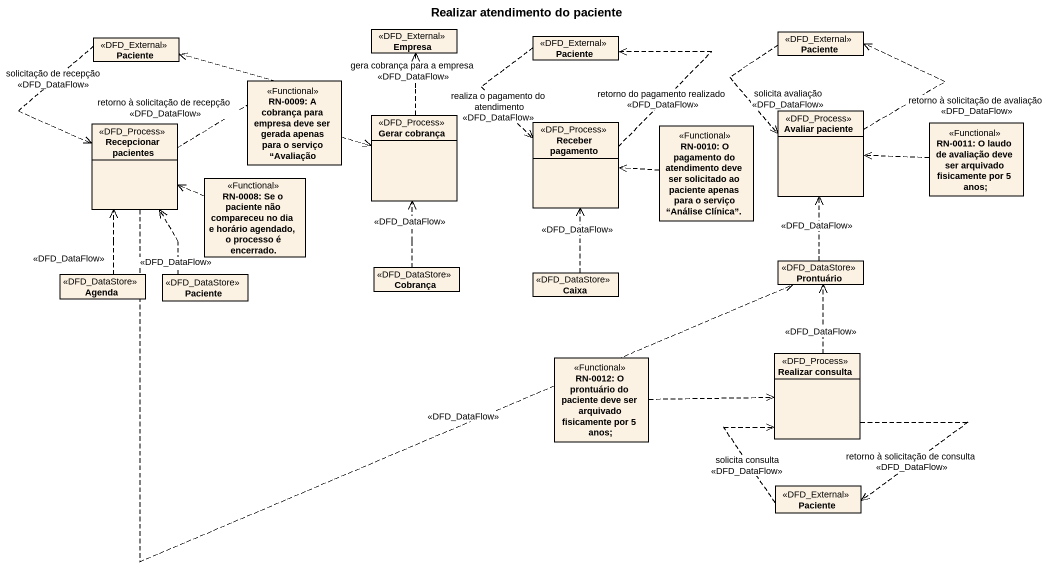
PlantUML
@startuml
title Realizar atendimento do paciente
hide circle
hide empty members
class Paciente <<DFD_External>>
class Empresa <<DFD_External>>
class "Paciente" as Paciente_2 <<DFD_External>>
class "Paciente" as Paciente_3 <<DFD_External>>
class "RN-0009: A cobrança para empresa deve ser gerada apenas para o serviço “Avaliação" as RN_0009_A_cobrança_para <<Functional>>
class "Gerar cobrança" as Gerar_cobrança <<DFD_Process>>
class "Avaliar paciente" as Avaliar_paciente <<DFD_Process>>
class "Recepcionar pacientes" as Recepcionar_pacientes <<DFD_Process>>
class "Receber pagamento" as Receber_pagamento <<DFD_Process>>
class "RN-0010: O pagamento do atendimento deve ser solicitado ao paciente apenas para o serviço “Análise Clínica”." as RN_0010_O_pagamento_do <<Functional>>
class "RN-0011: O laudo de avaliação deve ser arquivado fisicamente por 5 anos;" as RN_0011_O_laudo_de <<Functional>>
class "RN-0008: Se o paciente não compareceu no dia e horário agendado, o processo é encerrado." as RN_0008_Se_o_paciente_não <<Functional>>
class Agenda <<DFD_DataStore>>
class "Paciente" as Paciente_4 <<DFD_DataStore>>
class Cobrança <<DFD_DataStore>>
class Caixa <<DFD_DataStore>>
class Prontuário <<DFD_DataStore>>
class "RN-0012: O prontuário do paciente deve ser arquivado fisicamente por 5 anos;" as RN_0012_O_prontuário_do <<Functional>>
class "Realizar consulta" as Realizar_consulta <<DFD_Process>>
class "Paciente" as Paciente_5 <<DFD_External>>
Paciente ..> Recepcionar_pacientes : solicitação de recepção\n<<DFD_DataFlow>>
Paciente_2 ..> Receber_pagamento : realiza o pagamento do atendimento\n<<DFD_DataFlow>>
Paciente_3 ..> Avaliar_paciente : solicita avaliação\n<<DFD_DataFlow>>
RN_0009_A_cobrança_para .right.> Gerar_cobrança
Gerar_cobrança .up.> Empresa : gera cobrança para a empresa\n<<DFD_DataFlow>>
Avaliar_paciente .up.> Paciente_3 : retorno à solicitação de avaliação\n<<DFD_DataFlow>>
Recepcionar_pacientes .up.> Paciente : retorno à solicitação de recepção\n<<DFD_DataFlow>>
Recepcionar_pacientes .right.> Prontuário : <<DFD_DataFlow>>
Receber_pagamento .up.> Paciente_2 : retorno do pagamento realizado\n<<DFD_DataFlow>>
RN_0010_O_pagamento_do .left.> Receber_pagamento
RN_0011_O_laudo_de .left.> Avaliar_paciente
RN_0008_Se_o_paciente_não .left.> Recepcionar_pacientes
Agenda .up.> Recepcionar_pacientes : <<DFD_DataFlow>>
Paciente_4 .up.> Recepcionar_pacientes : <<DFD_DataFlow>>
Cobrança .up.> Gerar_cobrança : <<DFD_DataFlow>>
Caixa .up.> Receber_pagamento : <<DFD_DataFlow>>
Prontuário .up.> Avaliar_paciente : <<DFD_DataFlow>>
RN_0012_O_prontuário_do .right.> Realizar_consulta
Realizar_consulta .up.> Prontuário : <<DFD_DataFlow>>
Realizar_consulta ..> Paciente_5 : retorno à solicitação de consulta\n<<DFD_DataFlow>>
Paciente_5 .up.> Realizar_consulta : solicita consulta\n<<DFD_DataFlow>>
@enduml
